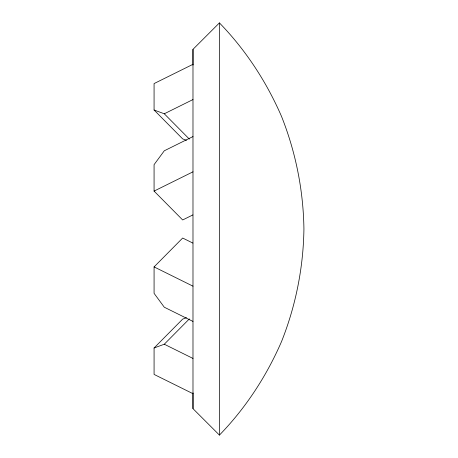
<?xml version="1.0" encoding="UTF-8"?>
<svg xmlns="http://www.w3.org/2000/svg" width="458" height="458" viewBox="0 0 458 458"><rect width="100%" height="100%" fill="white"/><g stroke="black" fill="none" stroke-linecap="round" stroke-linejoin="round"><path stroke-width="0.69" d="M192.99 408.662L192.984 49.338L219.422 22.9C245.734 49.974 266.51 81.856 281.538 116.447C295.782 152.296 303.368 190.431 303.929 229C303.368 267.575 295.788 305.704 281.538 341.554C266.51 376.15 245.734 408.026 219.422 435.1L192.99 408.662L192.99 392.907M219.422 22.9L219.422 435.1M192.995 321.43L164.285 307.215L154.077 293.343L154.077 266.905L182.668 238.034L192.875 243.089M192.995 393.691L154.077 374.421L154.077 347.983L182.668 319.106L186.498 317.697M154.077 347.983L164.285 344.227L189.366 318.894M192.995 64.309L154.071 83.579L154.077 110.017L182.668 138.894L186.498 140.303M154.071 110.017L164.285 113.779L192.995 99.563M192.995 136.57L164.285 150.791L154.071 164.657L154.077 191.095L182.668 219.966L192.875 214.916M154.071 191.095L192.995 171.824M154.077 266.905L192.995 286.176M164.285 344.227L192.995 358.442M164.285 113.779L189.366 139.106M192.984 49.338L192.984 65.093"/></g></svg>
